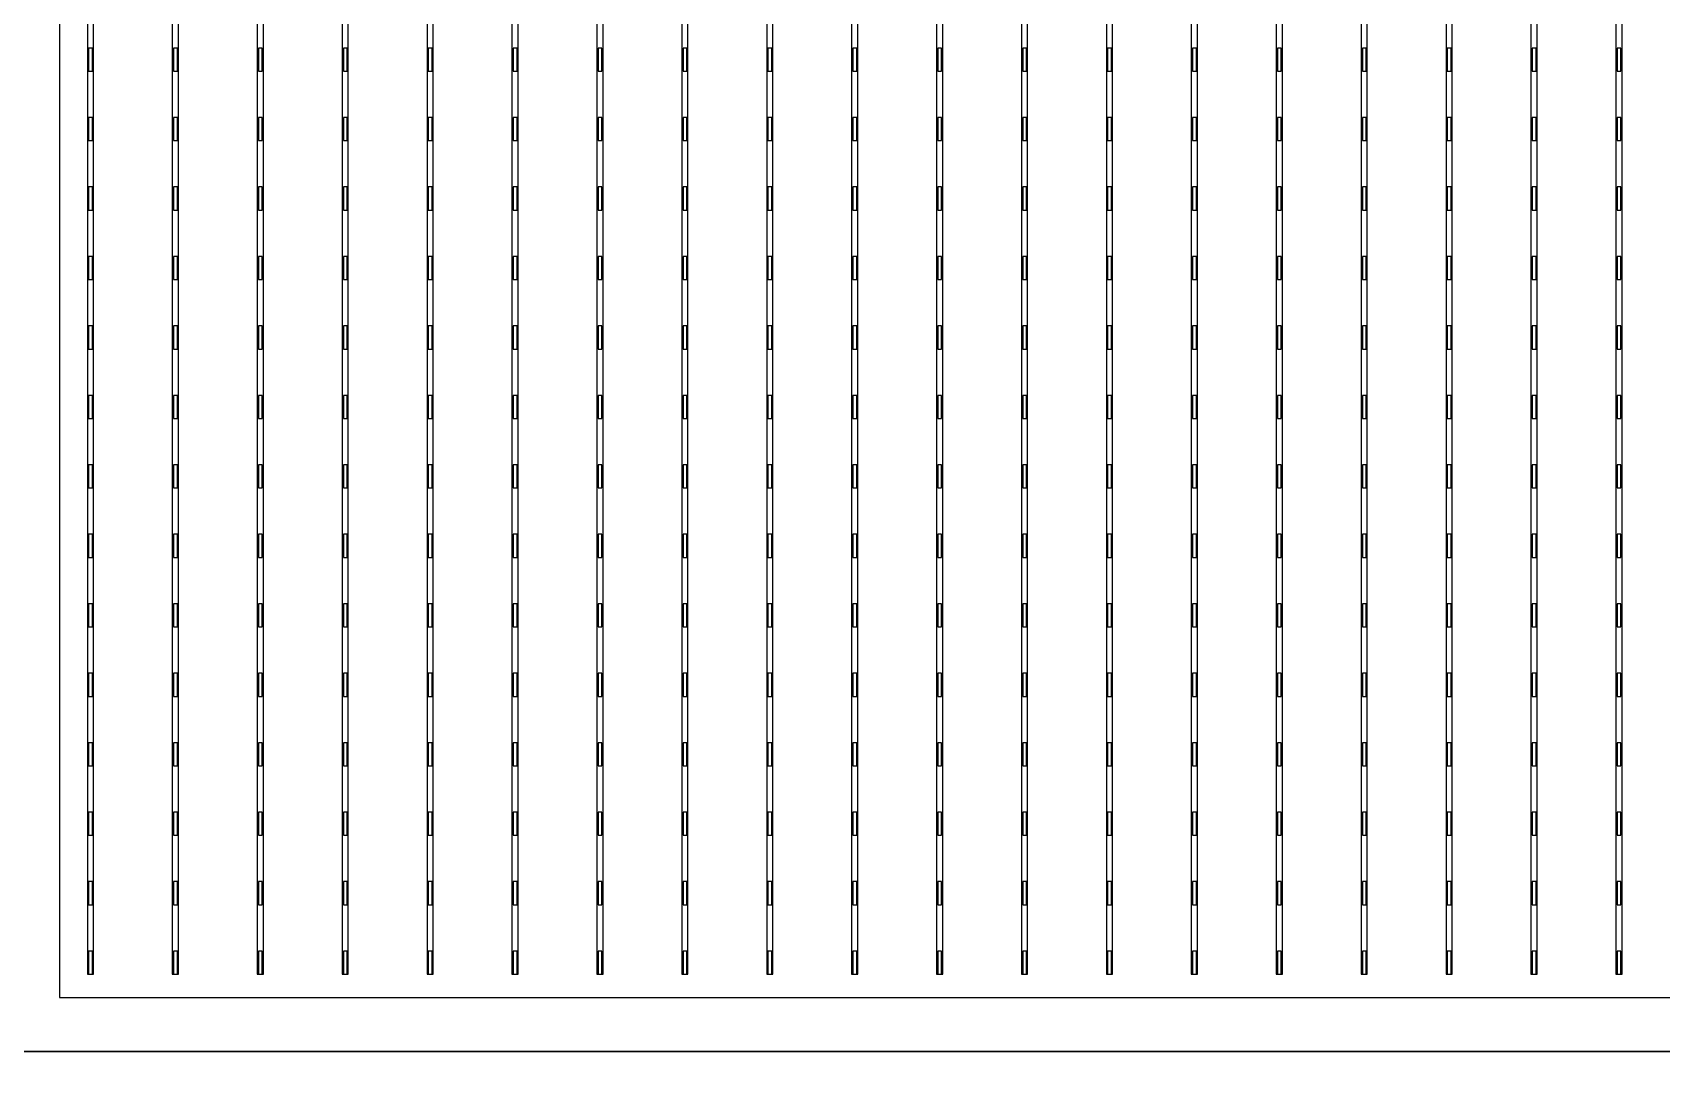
# Model space of a CAD drawing. Header units: millimetres. Extents: x -18 to 142, y -7 to 153.
# Drawn here: x 104.14 to 114.7, y 124.72 to 131.5 of the extents above; entities that cross this region are included whole.
import ezdxf

# ---------------------------------------------------------------- set-up
doc = ezdxf.new("R2010")
doc.units = ezdxf.units.MM
for name, color, linetype in [('CELLS', 5, 'Continuous'), ('CONTACT_PADS', 2, 'Continuous'), ('DICING', 4, 'Continuous'), ('FINGERS', 1, 'Continuous'), ('INSULATION', 2, 'Continuous')]:
    doc.layers.add(name, color=color, linetype=linetype)

msp = doc.modelspace()

# ---------------------------------------------------------------- linework, layer by layer
at = {"layer": 'CELLS'}
for points in [[(124.87, 124.9), (124.87, 145.8), (103.97, 145.8), (103.97, 124.9), (124.87, 124.9)], [(124.87, 104), (124.87, 124.9), (103.97, 124.9), (103.97, 104), (124.87, 104)]]:
    msp.add_lwpolyline(points, close=True, dxfattribs=at)
at = {"layer": 'CONTACT_PADS'}
for points in [[(104.533, 131.25), (104.533, 131.4), (104.508, 131.4), (104.508, 131.25), (104.533, 131.25)], [(105.083, 131.25), (105.083, 131.4), (105.058, 131.4), (105.058, 131.25), (105.083, 131.25)], [(105.633, 131.25), (105.633, 131.4), (105.608, 131.4), (105.608, 131.25), (105.633, 131.25)], [(106.183, 131.25), (106.183, 131.4), (106.158, 131.4), (106.158, 131.25), (106.183, 131.25)], [(106.733, 131.25), (106.733, 131.4), (106.708, 131.4), (106.708, 131.25), (106.733, 131.25)], [(107.283, 131.25), (107.283, 131.4), (107.258, 131.4), (107.258, 131.25), (107.283, 131.25)], [(107.833, 131.25), (107.833, 131.4), (107.808, 131.4), (107.808, 131.25), (107.833, 131.25)], [(108.383, 131.25), (108.383, 131.4), (108.358, 131.4), (108.358, 131.25), (108.383, 131.25)], [(108.933, 131.25), (108.933, 131.4), (108.908, 131.4), (108.908, 131.25), (108.933, 131.25)], [(109.483, 131.25), (109.483, 131.4), (109.458, 131.4), (109.458, 131.25), (109.483, 131.25)], [(110.033, 131.25), (110.033, 131.4), (110.008, 131.4), (110.008, 131.25), (110.033, 131.25)], [(110.583, 131.25), (110.583, 131.4), (110.558, 131.4), (110.558, 131.25), (110.583, 131.25)], [(111.133, 131.25), (111.133, 131.4), (111.108, 131.4), (111.108, 131.25), (111.133, 131.25)], [(111.683, 131.25), (111.683, 131.4), (111.658, 131.4), (111.658, 131.25), (111.683, 131.25)], [(112.233, 131.25), (112.233, 131.4), (112.208, 131.4), (112.208, 131.25), (112.233, 131.25)], [(112.783, 131.25), (112.783, 131.4), (112.758, 131.4), (112.758, 131.25), (112.783, 131.25)], [(113.333, 131.25), (113.333, 131.4), (113.308, 131.4), (113.308, 131.25), (113.333, 131.25)], [(113.883, 131.25), (113.883, 131.4), (113.858, 131.4), (113.858, 131.25), (113.883, 131.25)], [(114.433, 131.25), (114.433, 131.4), (114.408, 131.4), (114.408, 131.25), (114.433, 131.25)], [(104.533, 130.8), (104.533, 130.95), (104.508, 130.95), (104.508, 130.8), (104.533, 130.8)], [(105.083, 130.8), (105.083, 130.95), (105.058, 130.95), (105.058, 130.8), (105.083, 130.8)], [(105.633, 130.8), (105.633, 130.95), (105.608, 130.95), (105.608, 130.8), (105.633, 130.8)], [(106.183, 130.8), (106.183, 130.95), (106.158, 130.95), (106.158, 130.8), (106.183, 130.8)], [(106.733, 130.8), (106.733, 130.95), (106.708, 130.95), (106.708, 130.8), (106.733, 130.8)], [(107.283, 130.8), (107.283, 130.95), (107.258, 130.95), (107.258, 130.8), (107.283, 130.8)], [(107.833, 130.8), (107.833, 130.95), (107.808, 130.95), (107.808, 130.8), (107.833, 130.8)], [(108.383, 130.8), (108.383, 130.95), (108.358, 130.95), (108.358, 130.8), (108.383, 130.8)], [(108.933, 130.8), (108.933, 130.95), (108.908, 130.95), (108.908, 130.8), (108.933, 130.8)], [(109.483, 130.8), (109.483, 130.95), (109.458, 130.95), (109.458, 130.8), (109.483, 130.8)], [(110.033, 130.8), (110.033, 130.95), (110.008, 130.95), (110.008, 130.8), (110.033, 130.8)], [(110.583, 130.8), (110.583, 130.95), (110.558, 130.95), (110.558, 130.8), (110.583, 130.8)], [(111.133, 130.8), (111.133, 130.95), (111.108, 130.95), (111.108, 130.8), (111.133, 130.8)], [(111.683, 130.8), (111.683, 130.95), (111.658, 130.95), (111.658, 130.8), (111.683, 130.8)], [(112.233, 130.8), (112.233, 130.95), (112.208, 130.95), (112.208, 130.8), (112.233, 130.8)], [(112.783, 130.8), (112.783, 130.95), (112.758, 130.95), (112.758, 130.8), (112.783, 130.8)], [(113.333, 130.8), (113.333, 130.95), (113.308, 130.95), (113.308, 130.8), (113.333, 130.8)], [(113.883, 130.8), (113.883, 130.95), (113.858, 130.95), (113.858, 130.8), (113.883, 130.8)], [(114.433, 130.8), (114.433, 130.95), (114.408, 130.95), (114.408, 130.8), (114.433, 130.8)], [(104.533, 130.35), (104.533, 130.5), (104.508, 130.5), (104.508, 130.35), (104.533, 130.35)], [(105.083, 130.35), (105.083, 130.5), (105.058, 130.5), (105.058, 130.35), (105.083, 130.35)], [(105.633, 130.35), (105.633, 130.5), (105.608, 130.5), (105.608, 130.35), (105.633, 130.35)], [(106.183, 130.35), (106.183, 130.5), (106.158, 130.5), (106.158, 130.35), (106.183, 130.35)], [(106.733, 130.35), (106.733, 130.5), (106.708, 130.5), (106.708, 130.35), (106.733, 130.35)], [(107.283, 130.35), (107.283, 130.5), (107.258, 130.5), (107.258, 130.35), (107.283, 130.35)], [(107.833, 130.35), (107.833, 130.5), (107.808, 130.5), (107.808, 130.35), (107.833, 130.35)], [(108.383, 130.35), (108.383, 130.5), (108.358, 130.5), (108.358, 130.35), (108.383, 130.35)], [(108.933, 130.35), (108.933, 130.5), (108.908, 130.5), (108.908, 130.35), (108.933, 130.35)], [(109.483, 130.35), (109.483, 130.5), (109.458, 130.5), (109.458, 130.35), (109.483, 130.35)], [(110.033, 130.35), (110.033, 130.5), (110.008, 130.5), (110.008, 130.35), (110.033, 130.35)], [(110.583, 130.35), (110.583, 130.5), (110.558, 130.5), (110.558, 130.35), (110.583, 130.35)], [(111.133, 130.35), (111.133, 130.5), (111.108, 130.5), (111.108, 130.35), (111.133, 130.35)], [(111.683, 130.35), (111.683, 130.5), (111.658, 130.5), (111.658, 130.35), (111.683, 130.35)], [(112.233, 130.35), (112.233, 130.5), (112.208, 130.5), (112.208, 130.35), (112.233, 130.35)], [(112.783, 130.35), (112.783, 130.5), (112.758, 130.5), (112.758, 130.35), (112.783, 130.35)], [(113.333, 130.35), (113.333, 130.5), (113.308, 130.5), (113.308, 130.35), (113.333, 130.35)], [(113.883, 130.35), (113.883, 130.5), (113.858, 130.5), (113.858, 130.35), (113.883, 130.35)], [(114.433, 130.35), (114.433, 130.5), (114.408, 130.5), (114.408, 130.35), (114.433, 130.35)], [(104.533, 129.9), (104.533, 130.05), (104.508, 130.05), (104.508, 129.9), (104.533, 129.9)], [(105.083, 129.9), (105.083, 130.05), (105.058, 130.05), (105.058, 129.9), (105.083, 129.9)], [(105.633, 129.9), (105.633, 130.05), (105.608, 130.05), (105.608, 129.9), (105.633, 129.9)], [(106.183, 129.9), (106.183, 130.05), (106.158, 130.05), (106.158, 129.9), (106.183, 129.9)], [(106.733, 129.9), (106.733, 130.05), (106.708, 130.05), (106.708, 129.9), (106.733, 129.9)], [(107.283, 129.9), (107.283, 130.05), (107.258, 130.05), (107.258, 129.9), (107.283, 129.9)], [(107.833, 129.9), (107.833, 130.05), (107.808, 130.05), (107.808, 129.9), (107.833, 129.9)], [(108.383, 129.9), (108.383, 130.05), (108.358, 130.05), (108.358, 129.9), (108.383, 129.9)], [(108.933, 129.9), (108.933, 130.05), (108.908, 130.05), (108.908, 129.9), (108.933, 129.9)], [(109.483, 129.9), (109.483, 130.05), (109.458, 130.05), (109.458, 129.9), (109.483, 129.9)], [(110.033, 129.9), (110.033, 130.05), (110.008, 130.05), (110.008, 129.9), (110.033, 129.9)], [(110.583, 129.9), (110.583, 130.05), (110.558, 130.05), (110.558, 129.9), (110.583, 129.9)], [(111.133, 129.9), (111.133, 130.05), (111.108, 130.05), (111.108, 129.9), (111.133, 129.9)], [(111.683, 129.9), (111.683, 130.05), (111.658, 130.05), (111.658, 129.9), (111.683, 129.9)], [(112.233, 129.9), (112.233, 130.05), (112.208, 130.05), (112.208, 129.9), (112.233, 129.9)], [(112.783, 129.9), (112.783, 130.05), (112.758, 130.05), (112.758, 129.9), (112.783, 129.9)], [(113.333, 129.9), (113.333, 130.05), (113.308, 130.05), (113.308, 129.9), (113.333, 129.9)], [(113.883, 129.9), (113.883, 130.05), (113.858, 130.05), (113.858, 129.9), (113.883, 129.9)], [(114.433, 129.9), (114.433, 130.05), (114.408, 130.05), (114.408, 129.9), (114.433, 129.9)], [(104.533, 129.45), (104.533, 129.6), (104.508, 129.6), (104.508, 129.45), (104.533, 129.45)], [(105.083, 129.45), (105.083, 129.6), (105.058, 129.6), (105.058, 129.45), (105.083, 129.45)], [(105.633, 129.45), (105.633, 129.6), (105.608, 129.6), (105.608, 129.45), (105.633, 129.45)], [(106.183, 129.45), (106.183, 129.6), (106.158, 129.6), (106.158, 129.45), (106.183, 129.45)], [(106.733, 129.45), (106.733, 129.6), (106.708, 129.6), (106.708, 129.45), (106.733, 129.45)], [(107.283, 129.45), (107.283, 129.6), (107.258, 129.6), (107.258, 129.45), (107.283, 129.45)], [(107.833, 129.45), (107.833, 129.6), (107.808, 129.6), (107.808, 129.45), (107.833, 129.45)], [(108.383, 129.45), (108.383, 129.6), (108.358, 129.6), (108.358, 129.45), (108.383, 129.45)], [(108.933, 129.45), (108.933, 129.6), (108.908, 129.6), (108.908, 129.45), (108.933, 129.45)], [(109.483, 129.45), (109.483, 129.6), (109.458, 129.6), (109.458, 129.45), (109.483, 129.45)], [(110.033, 129.45), (110.033, 129.6), (110.008, 129.6), (110.008, 129.45), (110.033, 129.45)], [(110.583, 129.45), (110.583, 129.6), (110.558, 129.6), (110.558, 129.45), (110.583, 129.45)], [(111.133, 129.45), (111.133, 129.6), (111.108, 129.6), (111.108, 129.45), (111.133, 129.45)], [(111.683, 129.45), (111.683, 129.6), (111.658, 129.6), (111.658, 129.45), (111.683, 129.45)], [(112.233, 129.45), (112.233, 129.6), (112.208, 129.6), (112.208, 129.45), (112.233, 129.45)], [(112.783, 129.45), (112.783, 129.6), (112.758, 129.6), (112.758, 129.45), (112.783, 129.45)], [(113.333, 129.45), (113.333, 129.6), (113.308, 129.6), (113.308, 129.45), (113.333, 129.45)], [(113.883, 129.45), (113.883, 129.6), (113.858, 129.6), (113.858, 129.45), (113.883, 129.45)], [(114.433, 129.45), (114.433, 129.6), (114.408, 129.6), (114.408, 129.45), (114.433, 129.45)], [(104.533, 129), (104.533, 129.15), (104.508, 129.15), (104.508, 129), (104.533, 129)], [(105.083, 129), (105.083, 129.15), (105.058, 129.15), (105.058, 129), (105.083, 129)], [(105.633, 129), (105.633, 129.15), (105.608, 129.15), (105.608, 129), (105.633, 129)], [(106.183, 129), (106.183, 129.15), (106.158, 129.15), (106.158, 129), (106.183, 129)], [(106.733, 129), (106.733, 129.15), (106.708, 129.15), (106.708, 129), (106.733, 129)], [(107.283, 129), (107.283, 129.15), (107.258, 129.15), (107.258, 129), (107.283, 129)], [(107.833, 129), (107.833, 129.15), (107.808, 129.15), (107.808, 129), (107.833, 129)], [(108.383, 129), (108.383, 129.15), (108.358, 129.15), (108.358, 129), (108.383, 129)], [(108.933, 129), (108.933, 129.15), (108.908, 129.15), (108.908, 129), (108.933, 129)], [(109.483, 129), (109.483, 129.15), (109.458, 129.15), (109.458, 129), (109.483, 129)], [(110.033, 129), (110.033, 129.15), (110.008, 129.15), (110.008, 129), (110.033, 129)], [(110.583, 129), (110.583, 129.15), (110.558, 129.15), (110.558, 129), (110.583, 129)], [(111.133, 129), (111.133, 129.15), (111.108, 129.15), (111.108, 129), (111.133, 129)], [(111.683, 129), (111.683, 129.15), (111.658, 129.15), (111.658, 129), (111.683, 129)], [(112.233, 129), (112.233, 129.15), (112.208, 129.15), (112.208, 129), (112.233, 129)], [(112.783, 129), (112.783, 129.15), (112.758, 129.15), (112.758, 129), (112.783, 129)], [(113.333, 129), (113.333, 129.15), (113.308, 129.15), (113.308, 129), (113.333, 129)], [(113.883, 129), (113.883, 129.15), (113.858, 129.15), (113.858, 129), (113.883, 129)], [(114.433, 129), (114.433, 129.15), (114.408, 129.15), (114.408, 129), (114.433, 129)], [(104.533, 128.55), (104.533, 128.7), (104.508, 128.7), (104.508, 128.55), (104.533, 128.55)], [(105.083, 128.55), (105.083, 128.7), (105.058, 128.7), (105.058, 128.55), (105.083, 128.55)], [(105.633, 128.55), (105.633, 128.7), (105.608, 128.7), (105.608, 128.55), (105.633, 128.55)], [(106.183, 128.55), (106.183, 128.7), (106.158, 128.7), (106.158, 128.55), (106.183, 128.55)], [(106.733, 128.55), (106.733, 128.7), (106.708, 128.7), (106.708, 128.55), (106.733, 128.55)], [(107.283, 128.55), (107.283, 128.7), (107.258, 128.7), (107.258, 128.55), (107.283, 128.55)], [(107.833, 128.55), (107.833, 128.7), (107.808, 128.7), (107.808, 128.55), (107.833, 128.55)], [(108.383, 128.55), (108.383, 128.7), (108.358, 128.7), (108.358, 128.55), (108.383, 128.55)], [(108.933, 128.55), (108.933, 128.7), (108.908, 128.7), (108.908, 128.55), (108.933, 128.55)], [(109.483, 128.55), (109.483, 128.7), (109.458, 128.7), (109.458, 128.55), (109.483, 128.55)], [(110.033, 128.55), (110.033, 128.7), (110.008, 128.7), (110.008, 128.55), (110.033, 128.55)], [(110.583, 128.55), (110.583, 128.7), (110.558, 128.7), (110.558, 128.55), (110.583, 128.55)], [(111.133, 128.55), (111.133, 128.7), (111.108, 128.7), (111.108, 128.55), (111.133, 128.55)], [(111.683, 128.55), (111.683, 128.7), (111.658, 128.7), (111.658, 128.55), (111.683, 128.55)], [(112.233, 128.55), (112.233, 128.7), (112.208, 128.7), (112.208, 128.55), (112.233, 128.55)], [(112.783, 128.55), (112.783, 128.7), (112.758, 128.7), (112.758, 128.55), (112.783, 128.55)], [(113.333, 128.55), (113.333, 128.7), (113.308, 128.7), (113.308, 128.55), (113.333, 128.55)], [(113.883, 128.55), (113.883, 128.7), (113.858, 128.7), (113.858, 128.55), (113.883, 128.55)], [(114.433, 128.55), (114.433, 128.7), (114.408, 128.7), (114.408, 128.55), (114.433, 128.55)], [(104.533, 128.1), (104.533, 128.25), (104.508, 128.25), (104.508, 128.1), (104.533, 128.1)], [(105.083, 128.1), (105.083, 128.25), (105.058, 128.25), (105.058, 128.1), (105.083, 128.1)], [(105.633, 128.1), (105.633, 128.25), (105.608, 128.25), (105.608, 128.1), (105.633, 128.1)], [(106.183, 128.1), (106.183, 128.25), (106.158, 128.25), (106.158, 128.1), (106.183, 128.1)], [(106.733, 128.1), (106.733, 128.25), (106.708, 128.25), (106.708, 128.1), (106.733, 128.1)], [(107.283, 128.1), (107.283, 128.25), (107.258, 128.25), (107.258, 128.1), (107.283, 128.1)], [(107.833, 128.1), (107.833, 128.25), (107.808, 128.25), (107.808, 128.1), (107.833, 128.1)], [(108.383, 128.1), (108.383, 128.25), (108.358, 128.25), (108.358, 128.1), (108.383, 128.1)], [(108.933, 128.1), (108.933, 128.25), (108.908, 128.25), (108.908, 128.1), (108.933, 128.1)], [(109.483, 128.1), (109.483, 128.25), (109.458, 128.25), (109.458, 128.1), (109.483, 128.1)], [(110.033, 128.1), (110.033, 128.25), (110.008, 128.25), (110.008, 128.1), (110.033, 128.1)], [(110.583, 128.1), (110.583, 128.25), (110.558, 128.25), (110.558, 128.1), (110.583, 128.1)], [(111.133, 128.1), (111.133, 128.25), (111.108, 128.25), (111.108, 128.1), (111.133, 128.1)], [(111.683, 128.1), (111.683, 128.25), (111.658, 128.25), (111.658, 128.1), (111.683, 128.1)], [(112.233, 128.1), (112.233, 128.25), (112.208, 128.25), (112.208, 128.1), (112.233, 128.1)], [(112.783, 128.1), (112.783, 128.25), (112.758, 128.25), (112.758, 128.1), (112.783, 128.1)], [(113.333, 128.1), (113.333, 128.25), (113.308, 128.25), (113.308, 128.1), (113.333, 128.1)], [(113.883, 128.1), (113.883, 128.25), (113.858, 128.25), (113.858, 128.1), (113.883, 128.1)], [(114.433, 128.1), (114.433, 128.25), (114.408, 128.25), (114.408, 128.1), (114.433, 128.1)], [(104.533, 127.65), (104.533, 127.8), (104.508, 127.8), (104.508, 127.65), (104.533, 127.65)], [(105.083, 127.65), (105.083, 127.8), (105.058, 127.8), (105.058, 127.65), (105.083, 127.65)], [(105.633, 127.65), (105.633, 127.8), (105.608, 127.8), (105.608, 127.65), (105.633, 127.65)], [(106.183, 127.65), (106.183, 127.8), (106.158, 127.8), (106.158, 127.65), (106.183, 127.65)], [(106.733, 127.65), (106.733, 127.8), (106.708, 127.8), (106.708, 127.65), (106.733, 127.65)], [(107.283, 127.65), (107.283, 127.8), (107.258, 127.8), (107.258, 127.65), (107.283, 127.65)], [(107.833, 127.65), (107.833, 127.8), (107.808, 127.8), (107.808, 127.65), (107.833, 127.65)], [(108.383, 127.65), (108.383, 127.8), (108.358, 127.8), (108.358, 127.65), (108.383, 127.65)], [(108.933, 127.65), (108.933, 127.8), (108.908, 127.8), (108.908, 127.65), (108.933, 127.65)], [(109.483, 127.65), (109.483, 127.8), (109.458, 127.8), (109.458, 127.65), (109.483, 127.65)], [(110.033, 127.65), (110.033, 127.8), (110.008, 127.8), (110.008, 127.65), (110.033, 127.65)], [(110.583, 127.65), (110.583, 127.8), (110.558, 127.8), (110.558, 127.65), (110.583, 127.65)], [(111.133, 127.65), (111.133, 127.8), (111.108, 127.8), (111.108, 127.65), (111.133, 127.65)], [(111.683, 127.65), (111.683, 127.8), (111.658, 127.8), (111.658, 127.65), (111.683, 127.65)], [(112.233, 127.65), (112.233, 127.8), (112.208, 127.8), (112.208, 127.65), (112.233, 127.65)], [(112.783, 127.65), (112.783, 127.8), (112.758, 127.8), (112.758, 127.65), (112.783, 127.65)], [(113.333, 127.65), (113.333, 127.8), (113.308, 127.8), (113.308, 127.65), (113.333, 127.65)], [(113.883, 127.65), (113.883, 127.8), (113.858, 127.8), (113.858, 127.65), (113.883, 127.65)], [(114.433, 127.65), (114.433, 127.8), (114.408, 127.8), (114.408, 127.65), (114.433, 127.65)], [(104.533, 127.2), (104.533, 127.35), (104.508, 127.35), (104.508, 127.2), (104.533, 127.2)], [(105.083, 127.2), (105.083, 127.35), (105.058, 127.35), (105.058, 127.2), (105.083, 127.2)], [(105.633, 127.2), (105.633, 127.35), (105.608, 127.35), (105.608, 127.2), (105.633, 127.2)], [(106.183, 127.2), (106.183, 127.35), (106.158, 127.35), (106.158, 127.2), (106.183, 127.2)], [(106.733, 127.2), (106.733, 127.35), (106.708, 127.35), (106.708, 127.2), (106.733, 127.2)], [(107.283, 127.2), (107.283, 127.35), (107.258, 127.35), (107.258, 127.2), (107.283, 127.2)], [(107.833, 127.2), (107.833, 127.35), (107.808, 127.35), (107.808, 127.2), (107.833, 127.2)], [(108.383, 127.2), (108.383, 127.35), (108.358, 127.35), (108.358, 127.2), (108.383, 127.2)], [(108.933, 127.2), (108.933, 127.35), (108.908, 127.35), (108.908, 127.2), (108.933, 127.2)], [(109.483, 127.2), (109.483, 127.35), (109.458, 127.35), (109.458, 127.2), (109.483, 127.2)], [(110.033, 127.2), (110.033, 127.35), (110.008, 127.35), (110.008, 127.2), (110.033, 127.2)], [(110.583, 127.2), (110.583, 127.35), (110.558, 127.35), (110.558, 127.2), (110.583, 127.2)], [(111.133, 127.2), (111.133, 127.35), (111.108, 127.35), (111.108, 127.2), (111.133, 127.2)], [(111.683, 127.2), (111.683, 127.35), (111.658, 127.35), (111.658, 127.2), (111.683, 127.2)], [(112.233, 127.2), (112.233, 127.35), (112.208, 127.35), (112.208, 127.2), (112.233, 127.2)], [(112.783, 127.2), (112.783, 127.35), (112.758, 127.35), (112.758, 127.2), (112.783, 127.2)], [(113.333, 127.2), (113.333, 127.35), (113.308, 127.35), (113.308, 127.2), (113.333, 127.2)], [(113.883, 127.2), (113.883, 127.35), (113.858, 127.35), (113.858, 127.2), (113.883, 127.2)], [(114.433, 127.2), (114.433, 127.35), (114.408, 127.35), (114.408, 127.2), (114.433, 127.2)], [(104.533, 126.75), (104.533, 126.9), (104.508, 126.9), (104.508, 126.75), (104.533, 126.75)], [(105.083, 126.75), (105.083, 126.9), (105.058, 126.9), (105.058, 126.75), (105.083, 126.75)], [(105.633, 126.75), (105.633, 126.9), (105.608, 126.9), (105.608, 126.75), (105.633, 126.75)], [(106.183, 126.75), (106.183, 126.9), (106.158, 126.9), (106.158, 126.75), (106.183, 126.75)], [(106.733, 126.75), (106.733, 126.9), (106.708, 126.9), (106.708, 126.75), (106.733, 126.75)], [(107.283, 126.75), (107.283, 126.9), (107.258, 126.9), (107.258, 126.75), (107.283, 126.75)], [(107.833, 126.75), (107.833, 126.9), (107.808, 126.9), (107.808, 126.75), (107.833, 126.75)], [(108.383, 126.75), (108.383, 126.9), (108.358, 126.9), (108.358, 126.75), (108.383, 126.75)], [(108.933, 126.75), (108.933, 126.9), (108.908, 126.9), (108.908, 126.75), (108.933, 126.75)], [(109.483, 126.75), (109.483, 126.9), (109.458, 126.9), (109.458, 126.75), (109.483, 126.75)], [(110.033, 126.75), (110.033, 126.9), (110.008, 126.9), (110.008, 126.75), (110.033, 126.75)], [(110.583, 126.75), (110.583, 126.9), (110.558, 126.9), (110.558, 126.75), (110.583, 126.75)], [(111.133, 126.75), (111.133, 126.9), (111.108, 126.9), (111.108, 126.75), (111.133, 126.75)], [(111.683, 126.75), (111.683, 126.9), (111.658, 126.9), (111.658, 126.75), (111.683, 126.75)], [(112.233, 126.75), (112.233, 126.9), (112.208, 126.9), (112.208, 126.75), (112.233, 126.75)], [(112.783, 126.75), (112.783, 126.9), (112.758, 126.9), (112.758, 126.75), (112.783, 126.75)], [(113.333, 126.75), (113.333, 126.9), (113.308, 126.9), (113.308, 126.75), (113.333, 126.75)], [(113.883, 126.75), (113.883, 126.9), (113.858, 126.9), (113.858, 126.75), (113.883, 126.75)], [(114.433, 126.75), (114.433, 126.9), (114.408, 126.9), (114.408, 126.75), (114.433, 126.75)], [(104.533, 126.3), (104.533, 126.45), (104.508, 126.45), (104.508, 126.3), (104.533, 126.3)], [(105.083, 126.3), (105.083, 126.45), (105.058, 126.45), (105.058, 126.3), (105.083, 126.3)], [(105.633, 126.3), (105.633, 126.45), (105.608, 126.45), (105.608, 126.3), (105.633, 126.3)], [(106.183, 126.3), (106.183, 126.45), (106.158, 126.45), (106.158, 126.3), (106.183, 126.3)], [(106.733, 126.3), (106.733, 126.45), (106.708, 126.45), (106.708, 126.3), (106.733, 126.3)], [(107.283, 126.3), (107.283, 126.45), (107.258, 126.45), (107.258, 126.3), (107.283, 126.3)], [(107.833, 126.3), (107.833, 126.45), (107.808, 126.45), (107.808, 126.3), (107.833, 126.3)], [(108.383, 126.3), (108.383, 126.45), (108.358, 126.45), (108.358, 126.3), (108.383, 126.3)], [(108.933, 126.3), (108.933, 126.45), (108.908, 126.45), (108.908, 126.3), (108.933, 126.3)], [(109.483, 126.3), (109.483, 126.45), (109.458, 126.45), (109.458, 126.3), (109.483, 126.3)], [(110.033, 126.3), (110.033, 126.45), (110.008, 126.45), (110.008, 126.3), (110.033, 126.3)], [(110.583, 126.3), (110.583, 126.45), (110.558, 126.45), (110.558, 126.3), (110.583, 126.3)], [(111.133, 126.3), (111.133, 126.45), (111.108, 126.45), (111.108, 126.3), (111.133, 126.3)], [(111.683, 126.3), (111.683, 126.45), (111.658, 126.45), (111.658, 126.3), (111.683, 126.3)], [(112.233, 126.3), (112.233, 126.45), (112.208, 126.45), (112.208, 126.3), (112.233, 126.3)], [(112.783, 126.3), (112.783, 126.45), (112.758, 126.45), (112.758, 126.3), (112.783, 126.3)], [(113.333, 126.3), (113.333, 126.45), (113.308, 126.45), (113.308, 126.3), (113.333, 126.3)], [(113.883, 126.3), (113.883, 126.45), (113.858, 126.45), (113.858, 126.3), (113.883, 126.3)], [(114.433, 126.3), (114.433, 126.45), (114.408, 126.45), (114.408, 126.3), (114.433, 126.3)], [(104.533, 125.85), (104.533, 126), (104.508, 126), (104.508, 125.85), (104.533, 125.85)], [(105.083, 125.85), (105.083, 126), (105.058, 126), (105.058, 125.85), (105.083, 125.85)], [(105.633, 125.85), (105.633, 126), (105.608, 126), (105.608, 125.85), (105.633, 125.85)], [(106.183, 125.85), (106.183, 126), (106.158, 126), (106.158, 125.85), (106.183, 125.85)], [(106.733, 125.85), (106.733, 126), (106.708, 126), (106.708, 125.85), (106.733, 125.85)], [(107.283, 125.85), (107.283, 126), (107.258, 126), (107.258, 125.85), (107.283, 125.85)], [(107.833, 125.85), (107.833, 126), (107.808, 126), (107.808, 125.85), (107.833, 125.85)], [(108.383, 125.85), (108.383, 126), (108.358, 126), (108.358, 125.85), (108.383, 125.85)], [(108.933, 125.85), (108.933, 126), (108.908, 126), (108.908, 125.85), (108.933, 125.85)], [(109.483, 125.85), (109.483, 126), (109.458, 126), (109.458, 125.85), (109.483, 125.85)], [(110.033, 125.85), (110.033, 126), (110.008, 126), (110.008, 125.85), (110.033, 125.85)], [(110.583, 125.85), (110.583, 126), (110.558, 126), (110.558, 125.85), (110.583, 125.85)], [(111.133, 125.85), (111.133, 126), (111.108, 126), (111.108, 125.85), (111.133, 125.85)], [(111.683, 125.85), (111.683, 126), (111.658, 126), (111.658, 125.85), (111.683, 125.85)], [(112.233, 125.85), (112.233, 126), (112.208, 126), (112.208, 125.85), (112.233, 125.85)], [(112.783, 125.85), (112.783, 126), (112.758, 126), (112.758, 125.85), (112.783, 125.85)], [(113.333, 125.85), (113.333, 126), (113.308, 126), (113.308, 125.85), (113.333, 125.85)], [(113.883, 125.85), (113.883, 126), (113.858, 126), (113.858, 125.85), (113.883, 125.85)], [(114.433, 125.85), (114.433, 126), (114.408, 126), (114.408, 125.85), (114.433, 125.85)], [(104.533, 125.4), (104.533, 125.55), (104.508, 125.55), (104.508, 125.4), (104.533, 125.4)], [(105.083, 125.4), (105.083, 125.55), (105.058, 125.55), (105.058, 125.4), (105.083, 125.4)], [(105.633, 125.4), (105.633, 125.55), (105.608, 125.55), (105.608, 125.4), (105.633, 125.4)], [(106.183, 125.4), (106.183, 125.55), (106.158, 125.55), (106.158, 125.4), (106.183, 125.4)], [(106.733, 125.4), (106.733, 125.55), (106.708, 125.55), (106.708, 125.4), (106.733, 125.4)], [(107.283, 125.4), (107.283, 125.55), (107.258, 125.55), (107.258, 125.4), (107.283, 125.4)], [(107.833, 125.4), (107.833, 125.55), (107.808, 125.55), (107.808, 125.4), (107.833, 125.4)], [(108.383, 125.4), (108.383, 125.55), (108.358, 125.55), (108.358, 125.4), (108.383, 125.4)], [(108.933, 125.4), (108.933, 125.55), (108.908, 125.55), (108.908, 125.4), (108.933, 125.4)], [(109.483, 125.4), (109.483, 125.55), (109.458, 125.55), (109.458, 125.4), (109.483, 125.4)], [(110.033, 125.4), (110.033, 125.55), (110.008, 125.55), (110.008, 125.4), (110.033, 125.4)], [(110.583, 125.4), (110.583, 125.55), (110.558, 125.55), (110.558, 125.4), (110.583, 125.4)], [(111.133, 125.4), (111.133, 125.55), (111.108, 125.55), (111.108, 125.4), (111.133, 125.4)], [(111.683, 125.4), (111.683, 125.55), (111.658, 125.55), (111.658, 125.4), (111.683, 125.4)], [(112.233, 125.4), (112.233, 125.55), (112.208, 125.55), (112.208, 125.4), (112.233, 125.4)], [(112.783, 125.4), (112.783, 125.55), (112.758, 125.55), (112.758, 125.4), (112.783, 125.4)], [(113.333, 125.4), (113.333, 125.55), (113.308, 125.55), (113.308, 125.4), (113.333, 125.4)], [(113.883, 125.4), (113.883, 125.55), (113.858, 125.55), (113.858, 125.4), (113.883, 125.4)], [(114.433, 125.4), (114.433, 125.55), (114.408, 125.55), (114.408, 125.4), (114.433, 125.4)]]:
    msp.add_lwpolyline(points, close=True, dxfattribs=at)
at = {"layer": 'DICING'}
msp.add_line((-17.83, 124.9), (142.17, 124.9), dxfattribs=at)
msp.add_line((-17.83, 124.9), (142.17, 124.9), dxfattribs=at)
msp.add_line((-17.83, 124.9), (142.17, 124.9), dxfattribs=at)
msp.add_line((-17.83, 124.9), (142.17, 124.9), dxfattribs=at)
msp.add_line((-17.83, 124.9), (142.17, 124.9), dxfattribs=at)
msp.add_line((-17.83, 124.9), (142.17, 124.9), dxfattribs=at)
msp.add_line((-17.83, 124.9), (142.17, 124.9), dxfattribs=at)
msp.add_line((-17.83, 124.9), (142.17, 124.9), dxfattribs=at)
msp.add_line((-17.83, 124.9), (142.17, 124.9), dxfattribs=at)
msp.add_line((-17.83, 124.9), (142.17, 124.9), dxfattribs=at)
msp.add_line((-17.83, 124.9), (142.17, 124.9), dxfattribs=at)
msp.add_line((-17.83, 124.9), (142.17, 124.9), dxfattribs=at)
msp.add_line((-17.83, 124.9), (142.17, 124.9), dxfattribs=at)
msp.add_line((-17.83, 124.9), (142.17, 124.9), dxfattribs=at)
msp.add_line((-17.83, 124.9), (142.17, 124.9), dxfattribs=at)
msp.add_line((-17.83, 124.9), (142.17, 124.9), dxfattribs=at)
msp.add_line((-17.83, 124.9), (142.17, 124.9), dxfattribs=at)
msp.add_line((-17.83, 124.9), (142.17, 124.9), dxfattribs=at)
at = {"layer": 'FINGERS'}
for points in [[(104.54, 125.4), (104.54, 145.3), (104.5, 145.3), (104.5, 125.4), (104.54, 125.4)], [(105.09, 125.4), (105.09, 145.3), (105.05, 145.3), (105.05, 125.4), (105.09, 125.4)], [(105.64, 125.4), (105.64, 145.3), (105.6, 145.3), (105.6, 125.4), (105.64, 125.4)], [(106.19, 125.4), (106.19, 145.3), (106.15, 145.3), (106.15, 125.4), (106.19, 125.4)], [(106.74, 125.4), (106.74, 145.3), (106.7, 145.3), (106.7, 125.4), (106.74, 125.4)], [(107.29, 125.4), (107.29, 145.3), (107.25, 145.3), (107.25, 125.4), (107.29, 125.4)], [(107.84, 125.4), (107.84, 145.3), (107.8, 145.3), (107.8, 125.4), (107.84, 125.4)], [(108.39, 125.4), (108.39, 145.3), (108.35, 145.3), (108.35, 125.4), (108.39, 125.4)], [(108.94, 125.4), (108.94, 145.3), (108.9, 145.3), (108.9, 125.4), (108.94, 125.4)], [(109.49, 125.4), (109.49, 145.3), (109.45, 145.3), (109.45, 125.4), (109.49, 125.4)], [(110.04, 125.4), (110.04, 145.3), (110, 145.3), (110, 125.4), (110.04, 125.4)], [(110.59, 125.4), (110.59, 145.3), (110.55, 145.3), (110.55, 125.4), (110.59, 125.4)], [(111.14, 125.4), (111.14, 145.3), (111.1, 145.3), (111.1, 125.4), (111.14, 125.4)], [(111.69, 125.4), (111.69, 145.3), (111.65, 145.3), (111.65, 125.4), (111.69, 125.4)], [(112.24, 125.4), (112.24, 145.3), (112.2, 145.3), (112.2, 125.4), (112.24, 125.4)], [(112.79, 125.4), (112.79, 145.3), (112.75, 145.3), (112.75, 125.4), (112.79, 125.4)], [(113.34, 125.4), (113.34, 145.3), (113.3, 145.3), (113.3, 125.4), (113.34, 125.4)], [(113.89, 125.4), (113.89, 145.3), (113.85, 145.3), (113.85, 125.4), (113.89, 125.4)], [(114.44, 125.4), (114.44, 145.3), (114.4, 145.3), (114.4, 125.4), (114.44, 125.4)]]:
    msp.add_lwpolyline(points, close=True, dxfattribs=at)
at = {"layer": 'INSULATION'}
msp.add_lwpolyline([(124.52, 125.25), (124.52, 145.45), (104.32, 145.45), (104.32, 125.25), (124.52, 125.25)], close=True, dxfattribs=at)

doc.saveas('drawing.dxf')
